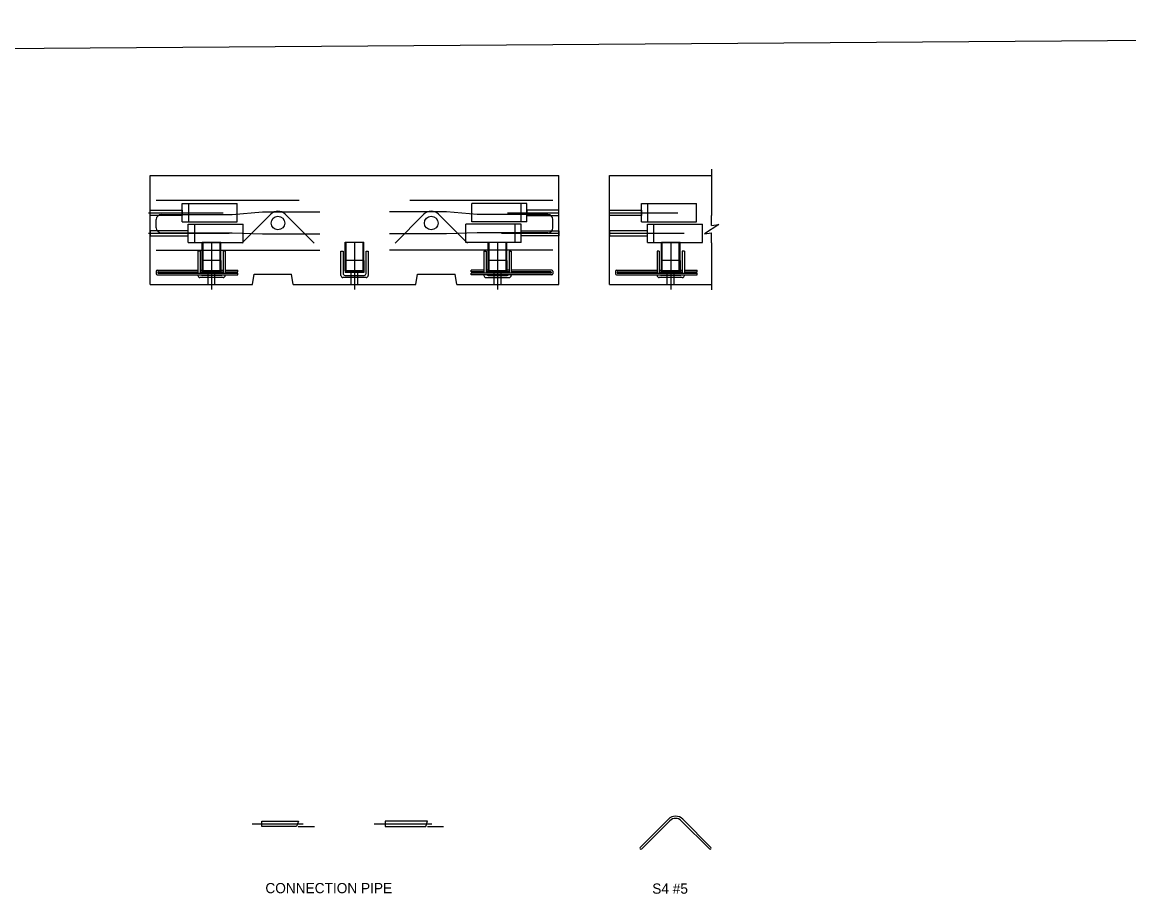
# Model space of a CAD drawing. Extents: x 3565 to 3780, y 339 to 444.
# Drawn here: x 3691.65 to 3718.74, y 423.13 to 444.45 of the extents above; entities that cross this region are included whole.
import ezdxf

# ---------------------------------------------------------------- set-up
doc = ezdxf.new("R2010")
doc.units = 0
for name, color, linetype in [('df_PIPE', 7, 'Continuous'), ('stage_NO-PLOT', 7, 'Continuous'), ('str_Center-Line-A', 7, 'Continuous'), ('str_Concrete-A', 7, 'Continuous'), ('str_Dimensions-A', 7, 'Continuous'), ('str_Misc-Steel-A', 7, 'Continuous'), ('str_Reinforcement-B', 7, 'Continuous'), ('str_Reinforcement-D', 7, 'Continuous'), ('str_Reinforcement-E', 7, 'Continuous'), ('str_Reinforcement-F', 7, 'Continuous'), ('str_Reinforcement-H', 7, 'Continuous'), ('str_Reinforcement-I', 7, 'Continuous'), ('tcd_MISC', 7, 'Continuous')]:
    doc.layers.add(name, color=color, linetype=linetype)

msp = doc.modelspace()

# ---------------------------------------------------------------- linework, layer by layer
at = {"layer": 'df_PIPE'}
for p, q in [((3694.789, 439.848), (3695.57, 439.848)), ((3694.789, 439.723), (3694.789, 439.848)), ((3695.57, 439.848), (3695.57, 439.723)), ((3704.789, 439.848), (3704.007, 439.848)), ((3704.007, 439.848), (3704.007, 439.723)), ((3704.789, 439.723), (3704.789, 439.848)), ((3706.026, 439.848), (3706.807, 439.848)), ((3706.026, 439.723), (3706.026, 439.848)), ((3706.807, 439.848), (3706.807, 439.723)), ((3695.57, 439.723), (3694.789, 439.723)), ((3704.007, 439.723), (3704.789, 439.723)), ((3706.807, 439.723), (3706.026, 439.723)), ((3695.716, 439.348), (3694.789, 439.348)), ((3694.789, 439.348), (3694.789, 439.223)), ((3695.716, 439.223), (3695.716, 439.348)), ((3703.862, 439.348), (3704.789, 439.348)), ((3703.862, 439.223), (3703.862, 439.348)), ((3704.789, 439.348), (3704.789, 439.223)), ((3706.953, 439.348), (3706.026, 439.348)), ((3706.026, 439.348), (3706.026, 439.223)), ((3706.953, 439.223), (3706.953, 439.348)), ((3694.789, 439.223), (3695.716, 439.223)), ((3704.789, 439.223), (3703.862, 439.223)), ((3706.026, 439.223), (3706.953, 439.223)), ((3697.52, 424.902), (3698.416, 424.902)), ((3697.52, 424.777), (3697.52, 424.902)), ((3698.371, 424.777), (3697.52, 424.777)), ((3698.416, 424.902), (3698.371, 424.777)), ((3701.575, 424.902), (3700.534, 424.902)), ((3700.534, 424.902), (3700.534, 424.777)), ((3700.534, 424.777), (3701.53, 424.777)), ((3701.53, 424.777), (3701.575, 424.902))]:
    msp.add_line(p, q, dxfattribs=at)
at = {"layer": 'str_Center-Line-A'}
for p, q in [((3694.742, 439.786), (3696.569, 439.786)), ((3703.532, 439.786), (3704.789, 439.786)), ((3706.026, 439.786), (3707.7, 439.786)), ((3694.742, 439.286), (3696.719, 439.286)), ((3696.289, 439.065), (3696.289, 437.912)), ((3699.789, 439.065), (3699.789, 437.912)), ((3703.289, 439.065), (3703.289, 437.912)), ((3703.382, 439.286), (3704.789, 439.286)), ((3706.026, 439.286), (3707.85, 439.286)), ((3707.526, 439.065), (3707.526, 437.912)), ((3697.283, 424.84), (3698.53, 424.84)), ((3700.267, 424.84), (3701.683, 424.84))]:
    msp.add_line(p, q, dxfattribs=at)
at = {"layer": 'str_Concrete-A'}
for p, q in [((3694.789, 438.036), (3694.789, 440.702)), ((3694.789, 440.702), (3704.789, 440.702)), ((3704.789, 438.036), (3704.789, 440.702)), ((3706.026, 438.036), (3706.026, 440.702)), ((3706.026, 440.702), (3708.526, 440.702)), ((3708.526, 440.85), (3708.526, 439.719)), ((3695.57, 439.562), (3695.57, 440.01)), ((3695.57, 440.01), (3696.919, 440.01)), ((3695.723, 440.01), (3695.723, 439.562)), ((3696.919, 439.562), (3696.919, 440.01)), ((3704.007, 440.01), (3702.659, 440.01)), ((3702.659, 439.562), (3702.659, 440.01)), ((3703.854, 440.01), (3703.854, 439.562)), ((3704.007, 439.562), (3704.007, 440.01)), ((3706.807, 439.562), (3706.807, 440.01)), ((3706.807, 440.01), (3708.156, 440.01)), ((3706.96, 440.01), (3706.96, 439.562)), ((3708.156, 439.562), (3708.156, 440.01)), ((3695.57, 439.562), (3696.919, 439.562)), ((3704.007, 439.562), (3702.659, 439.562)), ((3706.807, 439.562), (3708.156, 439.562)), ((3708.526, 439.475), (3708.526, 439.719)), ((3695.716, 439.062), (3695.716, 439.51)), ((3695.716, 439.51), (3697.065, 439.51)), ((3695.869, 439.51), (3695.869, 439.062)), ((3697.065, 439.062), (3697.065, 439.51)), ((3703.862, 439.51), (3702.513, 439.51)), ((3702.513, 439.062), (3702.513, 439.51)), ((3703.708, 439.51), (3703.708, 439.062)), ((3703.862, 439.062), (3703.862, 439.51)), ((3706.953, 439.062), (3706.953, 439.51)), ((3706.953, 439.51), (3708.302, 439.51)), ((3707.106, 439.51), (3707.106, 439.062)), ((3708.302, 439.062), (3708.302, 439.51)), ((3708.526, 439.052), (3708.526, 439.297)), ((3695.716, 439.062), (3697.065, 439.062)), ((3703.862, 439.062), (3702.513, 439.062)), ((3706.953, 439.062), (3708.302, 439.062)), ((3708.526, 439.052), (3708.526, 437.898)), ((3697.289, 438.036), (3697.33, 438.286)), ((3697.33, 438.286), (3698.247, 438.286)), ((3698.289, 438.036), (3698.247, 438.286)), ((3701.289, 438.036), (3701.33, 438.286)), ((3701.33, 438.286), (3702.247, 438.286)), ((3702.289, 438.036), (3702.247, 438.286)), ((3694.789, 438.036), (3697.289, 438.036)), ((3698.289, 438.036), (3701.289, 438.036)), ((3702.289, 438.036), (3704.789, 438.036)), ((3706.026, 438.036), (3708.526, 438.036))]:
    msp.add_line(p, q, dxfattribs=at)
msp.add_lwpolyline([(3708.526, 439.475), (3708.704, 439.497), (3708.348, 439.275), (3708.526, 439.297)], dxfattribs=at)
for centre in [(3697.914, 439.536), (3701.664, 439.536)]:
    msp.add_circle(centre, 0.167, dxfattribs=at)
at = {"layer": 'str_Dimensions-A'}
for p, q in [((3698.412, 424.777), (3698.807, 424.777)), ((3701.571, 424.777), (3701.966, 424.777))]:
    msp.add_line(p, q, dxfattribs=at)
at = {"layer": 'str_Misc-Steel-A'}
for p, q in [((3696.06, 438.619), (3696.06, 438.327)), ((3696.518, 438.619), (3696.06, 438.619)), ((3696.518, 438.619), (3696.518, 438.327)), ((3699.56, 438.619), (3699.56, 438.327)), ((3700.018, 438.619), (3699.56, 438.619)), ((3700.018, 438.619), (3700.018, 438.327)), ((3703.06, 438.619), (3703.06, 438.327)), ((3703.518, 438.619), (3703.06, 438.619)), ((3703.518, 438.619), (3703.518, 438.327)), ((3707.297, 438.619), (3707.297, 438.327)), ((3707.755, 438.619), (3707.297, 438.619)), ((3707.755, 438.619), (3707.755, 438.327)), ((3696.518, 438.369), (3696.06, 438.369)), ((3696.518, 438.327), (3696.06, 438.327)), ((3700.018, 438.369), (3699.56, 438.369)), ((3700.018, 438.327), (3699.56, 438.327)), ((3703.518, 438.369), (3703.06, 438.369)), ((3703.518, 438.327), (3703.06, 438.327)), ((3707.755, 438.369), (3707.297, 438.369)), ((3707.755, 438.327), (3707.297, 438.327))]:
    msp.add_line(p, q, dxfattribs=at)
at = {"layer": 'str_Reinforcement-B'}
for p, q in [((3697.03, 439.045), (3697.737, 439.752)), ((3698.091, 439.752), (3698.798, 439.045)), ((3700.78, 439.045), (3701.487, 439.752)), ((3701.841, 439.752), (3702.548, 439.045)), ((3706.779, 424.263), (3707.467, 424.952)), ((3707.821, 424.952), (3708.51, 424.263)), ((3707.504, 424.915), (3706.816, 424.226)), ((3708.473, 424.226), (3707.784, 424.915))]:
    msp.add_line(p, q, dxfattribs=at)
for centre, radius, start, end in [((3697.914, 439.575), 0.25, 45, 135), ((3701.664, 439.575), 0.25, 45, 135), ((3707.644, 424.775), 0.25, 45, 135), ((3707.644, 424.775), 0.198, 45, 135), ((3706.797, 424.245), 0.026, 135, 315), ((3708.491, 424.245), 0.026, 225, 45)]:
    msp.add_arc(centre, radius, start, end, dxfattribs=at)
at = {"layer": 'str_Reinforcement-D'}
for p, q in [((3695.955, 438.848), (3695.955, 438.309)), ((3696.007, 438.848), (3695.955, 438.848)), ((3696.007, 438.848), (3696.007, 438.309)), ((3696.57, 438.848), (3696.57, 438.309)), ((3696.622, 438.848), (3696.57, 438.848)), ((3696.622, 438.848), (3696.622, 438.309)), ((3699.455, 438.252), (3699.455, 438.848)), ((3699.455, 438.848), (3699.507, 438.848)), ((3699.507, 438.848), (3699.507, 438.305)), ((3700.07, 438.848), (3700.122, 438.848)), ((3700.07, 438.305), (3700.07, 438.848)), ((3700.122, 438.848), (3700.122, 438.252)), ((3702.955, 438.848), (3703.007, 438.848)), ((3702.955, 438.848), (3702.955, 438.309)), ((3703.007, 438.848), (3703.007, 438.309)), ((3703.57, 438.848), (3703.57, 438.309)), ((3703.57, 438.848), (3703.622, 438.848)), ((3703.622, 438.848), (3703.622, 438.309)), ((3707.192, 438.848), (3707.192, 438.309)), ((3707.245, 438.848), (3707.192, 438.848)), ((3707.245, 438.848), (3707.245, 438.309)), ((3707.807, 438.848), (3707.807, 438.309)), ((3707.859, 438.848), (3707.807, 438.848)), ((3707.859, 438.848), (3707.859, 438.309)), ((3695.955, 438.268), (3695.955, 438.252)), ((3696.52, 438.255), (3696.057, 438.255)), ((3696.622, 438.268), (3696.622, 438.252)), ((3699.557, 438.255), (3700.02, 438.255)), ((3702.955, 438.268), (3702.955, 438.252)), ((3703.057, 438.255), (3703.52, 438.255)), ((3703.622, 438.268), (3703.622, 438.252)), ((3707.192, 438.268), (3707.192, 438.252)), ((3707.757, 438.255), (3707.295, 438.255)), ((3707.859, 438.268), (3707.859, 438.252)), ((3696.572, 438.202), (3696.005, 438.202)), ((3700.072, 438.202), (3699.505, 438.202)), ((3703.005, 438.202), (3703.572, 438.202)), ((3707.809, 438.202), (3707.242, 438.202))]:
    msp.add_line(p, q, dxfattribs=at)
for centre, start, end in [((3696.005, 438.252), 180, 270), ((3696.057, 438.305), 227.6394, 270), ((3696.52, 438.305), 270, 312.3606), ((3696.572, 438.252), 270, 360), ((3699.505, 438.252), 180, 270), ((3699.557, 438.305), 180, 270), ((3700.02, 438.305), 270, 360), ((3700.072, 438.252), 270, 0), ((3703.005, 438.252), 180, 270), ((3703.057, 438.305), 227.6394, 270), ((3703.52, 438.305), 270, 312.3606), ((3703.572, 438.252), 270, 0), ((3707.242, 438.252), 180, 270), ((3707.295, 438.305), 227.6394, 270), ((3707.757, 438.305), 270, 312.3606), ((3707.809, 438.252), 270, 360)]:
    msp.add_arc(centre, 0.05, start, end, dxfattribs=at)
at = {"layer": 'str_Reinforcement-E'}
for p, q in [((3694.935, 439.422), (3694.935, 439.619)), ((3695.06, 439.744), (3696.789, 439.744)), ((3696.789, 439.744), (3697.539, 439.809)), ((3697.539, 439.809), (3698.935, 439.809)), ((3702.039, 439.809), (3700.643, 439.809)), ((3702.789, 439.744), (3702.039, 439.809)), ((3704.518, 439.744), (3702.789, 439.744)), ((3704.643, 439.422), (3704.643, 439.619)), ((3695.06, 439.297), (3696.789, 439.297)), ((3696.789, 439.297), (3697.539, 439.268)), ((3702.789, 439.297), (3702.039, 439.268)), ((3704.518, 439.297), (3702.789, 439.297)), ((3697.539, 439.268), (3698.935, 439.268)), ((3702.039, 439.268), (3700.643, 439.268)), ((3694.935, 438.869), (3698.935, 438.869)), ((3704.643, 438.869), (3700.643, 438.869))]:
    msp.add_line(p, q, dxfattribs=at)
for centre, start, end in [((3695.06, 439.619), 90, 180), ((3704.518, 439.619), 0, 90), ((3695.06, 439.422), 180, 270), ((3704.518, 439.422), 270, 0)]:
    msp.add_arc(centre, 0.125, start, end, dxfattribs=at)
at = {"layer": 'str_Reinforcement-F'}
for p, q in [((3694.935, 440.098), (3698.435, 440.098)), ((3701.143, 440.098), (3704.643, 440.098))]:
    msp.add_line(p, q, dxfattribs=at)
at = {"layer": 'str_Reinforcement-H'}
for p, q in [((3694.935, 438.359), (3694.935, 438.293)), ((3694.96, 438.384), (3695.955, 438.384)), ((3694.96, 438.268), (3696.935, 438.268)), ((3694.976, 438.333), (3694.976, 438.319)), ((3694.987, 438.343), (3695.955, 438.343)), ((3694.987, 438.309), (3696.935, 438.309)), ((3696.007, 438.384), (3696.06, 438.384)), ((3696.007, 438.343), (3696.06, 438.343)), ((3696.518, 438.384), (3696.57, 438.384)), ((3696.518, 438.343), (3696.57, 438.343)), ((3696.622, 438.384), (3696.935, 438.384)), ((3696.622, 438.343), (3696.935, 438.343)), ((3696.935, 438.343), (3696.935, 438.384)), ((3696.935, 438.268), (3696.935, 438.309)), ((3702.955, 438.384), (3702.643, 438.384)), ((3702.643, 438.343), (3702.643, 438.384)), ((3702.955, 438.343), (3702.643, 438.343)), ((3704.591, 438.309), (3702.643, 438.309)), ((3702.643, 438.268), (3702.643, 438.309)), ((3704.618, 438.268), (3702.643, 438.268)), ((3703.06, 438.384), (3703.007, 438.384)), ((3703.06, 438.343), (3703.007, 438.343)), ((3703.57, 438.384), (3703.518, 438.384)), ((3703.57, 438.343), (3703.518, 438.343)), ((3704.618, 438.384), (3703.622, 438.384)), ((3704.591, 438.343), (3703.622, 438.343)), ((3704.601, 438.333), (3704.601, 438.319)), ((3704.643, 438.359), (3704.643, 438.293)), ((3706.172, 438.359), (3706.172, 438.293)), ((3706.197, 438.384), (3707.192, 438.384)), ((3706.197, 438.268), (3708.172, 438.268)), ((3706.213, 438.333), (3706.213, 438.319)), ((3706.224, 438.343), (3707.192, 438.343)), ((3706.224, 438.309), (3708.172, 438.309)), ((3707.245, 438.384), (3707.297, 438.384)), ((3707.245, 438.343), (3707.297, 438.343)), ((3707.755, 438.384), (3707.807, 438.384)), ((3707.755, 438.343), (3707.807, 438.343)), ((3707.859, 438.384), (3708.172, 438.384)), ((3707.859, 438.343), (3708.172, 438.343)), ((3708.172, 438.343), (3708.172, 438.384)), ((3708.172, 438.268), (3708.172, 438.309))]:
    msp.add_line(p, q, dxfattribs=at)
for centre, radius, start, end in [((3694.96, 438.359), 0.025, 90, 180), ((3694.96, 438.293), 0.025, 180, 270), ((3694.987, 438.333), 0.0104, 90, 180), ((3694.987, 438.319), 0.0104, 180, 270), ((3704.591, 438.333), 0.0104, 0, 90), ((3704.591, 438.319), 0.0104, 270, 0), ((3704.618, 438.359), 0.025, 0, 90), ((3704.618, 438.293), 0.025, 270, 360), ((3706.197, 438.359), 0.025, 90, 180), ((3706.197, 438.293), 0.025, 180, 270), ((3706.224, 438.333), 0.0104, 90, 180), ((3706.224, 438.319), 0.0104, 180, 270)]:
    msp.add_arc(centre, radius, start, end, dxfattribs=at)
at = {"layer": 'str_Reinforcement-I'}
for p, q in [((3696.06, 439.067), (3696.518, 439.067)), ((3696.06, 438.369), (3696.06, 439.067)), ((3696.08, 438.369), (3696.08, 439.067)), ((3696.497, 438.369), (3696.497, 439.067)), ((3696.518, 438.369), (3696.518, 439.067)), ((3699.56, 439.067), (3700.018, 439.067)), ((3699.56, 438.369), (3699.56, 439.067)), ((3699.58, 438.369), (3699.58, 439.067)), ((3699.997, 438.369), (3699.997, 439.067)), ((3700.018, 438.369), (3700.018, 439.067)), ((3703.06, 439.067), (3703.518, 439.067)), ((3703.06, 438.369), (3703.06, 439.067)), ((3703.08, 438.369), (3703.08, 439.067)), ((3703.497, 438.369), (3703.497, 439.067)), ((3703.518, 438.369), (3703.518, 439.067)), ((3707.297, 439.067), (3707.755, 439.067)), ((3707.297, 438.369), (3707.297, 439.067)), ((3707.317, 438.369), (3707.317, 439.067)), ((3707.734, 438.369), (3707.734, 439.067)), ((3707.755, 438.369), (3707.755, 439.067)), ((3696.06, 438.369), (3696.518, 438.369)), ((3696.205, 438.036), (3696.205, 438.369)), ((3696.372, 438.036), (3696.372, 438.369)), ((3699.56, 438.369), (3700.018, 438.369)), ((3699.705, 438.036), (3699.705, 438.369)), ((3699.872, 438.036), (3699.872, 438.369)), ((3703.06, 438.369), (3703.518, 438.369)), ((3703.205, 438.036), (3703.205, 438.369)), ((3703.372, 438.036), (3703.372, 438.369)), ((3707.297, 438.369), (3707.755, 438.369)), ((3707.442, 438.036), (3707.442, 438.369)), ((3707.609, 438.036), (3707.609, 438.369))]:
    msp.add_line(p, q, dxfattribs=at)
at = {"layer": 'tcd_MISC'}
msp.add_line((3564.786, 442.863), (3778.24, 444.45), dxfattribs=at)

# ---------------------------------------------------------------- texts
at = {"layer": 'stage_NO-PLOT'}
for s, p in [('CONNECTION PIPE', (3697.606, 423.142)), ('S4 #5', (3707.073, 423.13))]:
    msp.add_text(s, height=0.25, dxfattribs=at).set_placement(p)

doc.saveas('drawing.dxf')
